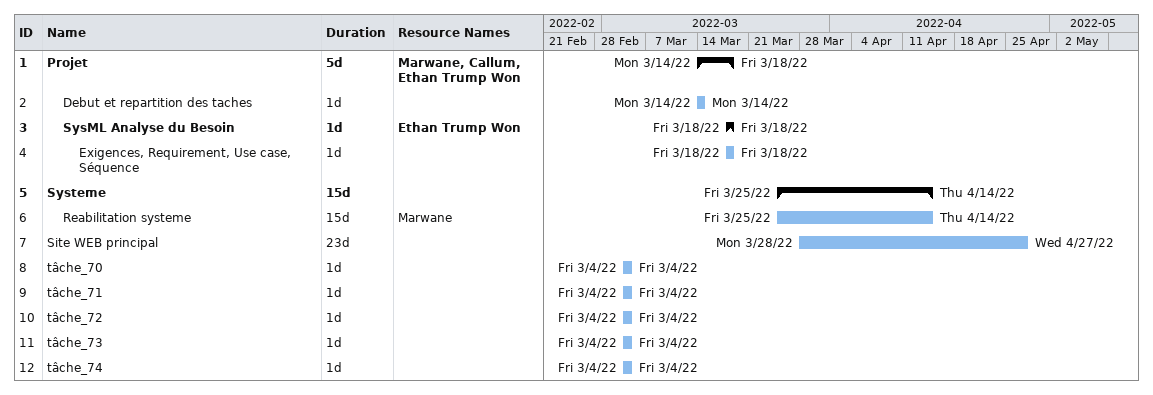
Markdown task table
| ID | Level | Task | Duration | Start | Finish | Resources |
|---|---|---|---|---|---|---|
| 1 | 1 | **Projet** | 5d | 2022-03-14 | 2022-03-18 | Marwane, Callum, Ethan Trump Won |
| 2 | 2 | Debut et repartition des taches | 1d | 2022-03-14 | 2022-03-14 |  |
| 3 | 2 | **SysML Analyse du Besoin** | 1d | 2022-03-18 | 2022-03-18 | Ethan Trump Won |
| 4 | 3 | Exigences, Requirement, Use case, Séquence | 1d | 2022-03-18 | 2022-03-18 |  |
| 5 | 1 | **Systeme** | 15d | 2022-03-25 | 2022-04-14 |  |
| 6 | 2 | Reabilitation systeme | 15d | 2022-03-25 | 2022-04-14 | Marwane |
| 7 | 1 | Site WEB principal | 23d | 2022-03-28 | 2022-04-27 |  |
| 8 | 1 | tâche_70 | 1d | 2022-03-04 | 2022-03-04 |  |
| 9 | 1 | tâche_71 | 1d | 2022-03-04 | 2022-03-04 |  |
| 10 | 1 | tâche_72 | 1d | 2022-03-04 | 2022-03-04 |  |
| 11 | 1 | tâche_73 | 1d | 2022-03-04 | 2022-03-04 |  |
| 12 | 1 | tâche_74 | 1d | 2022-03-04 | 2022-03-04 |  |
